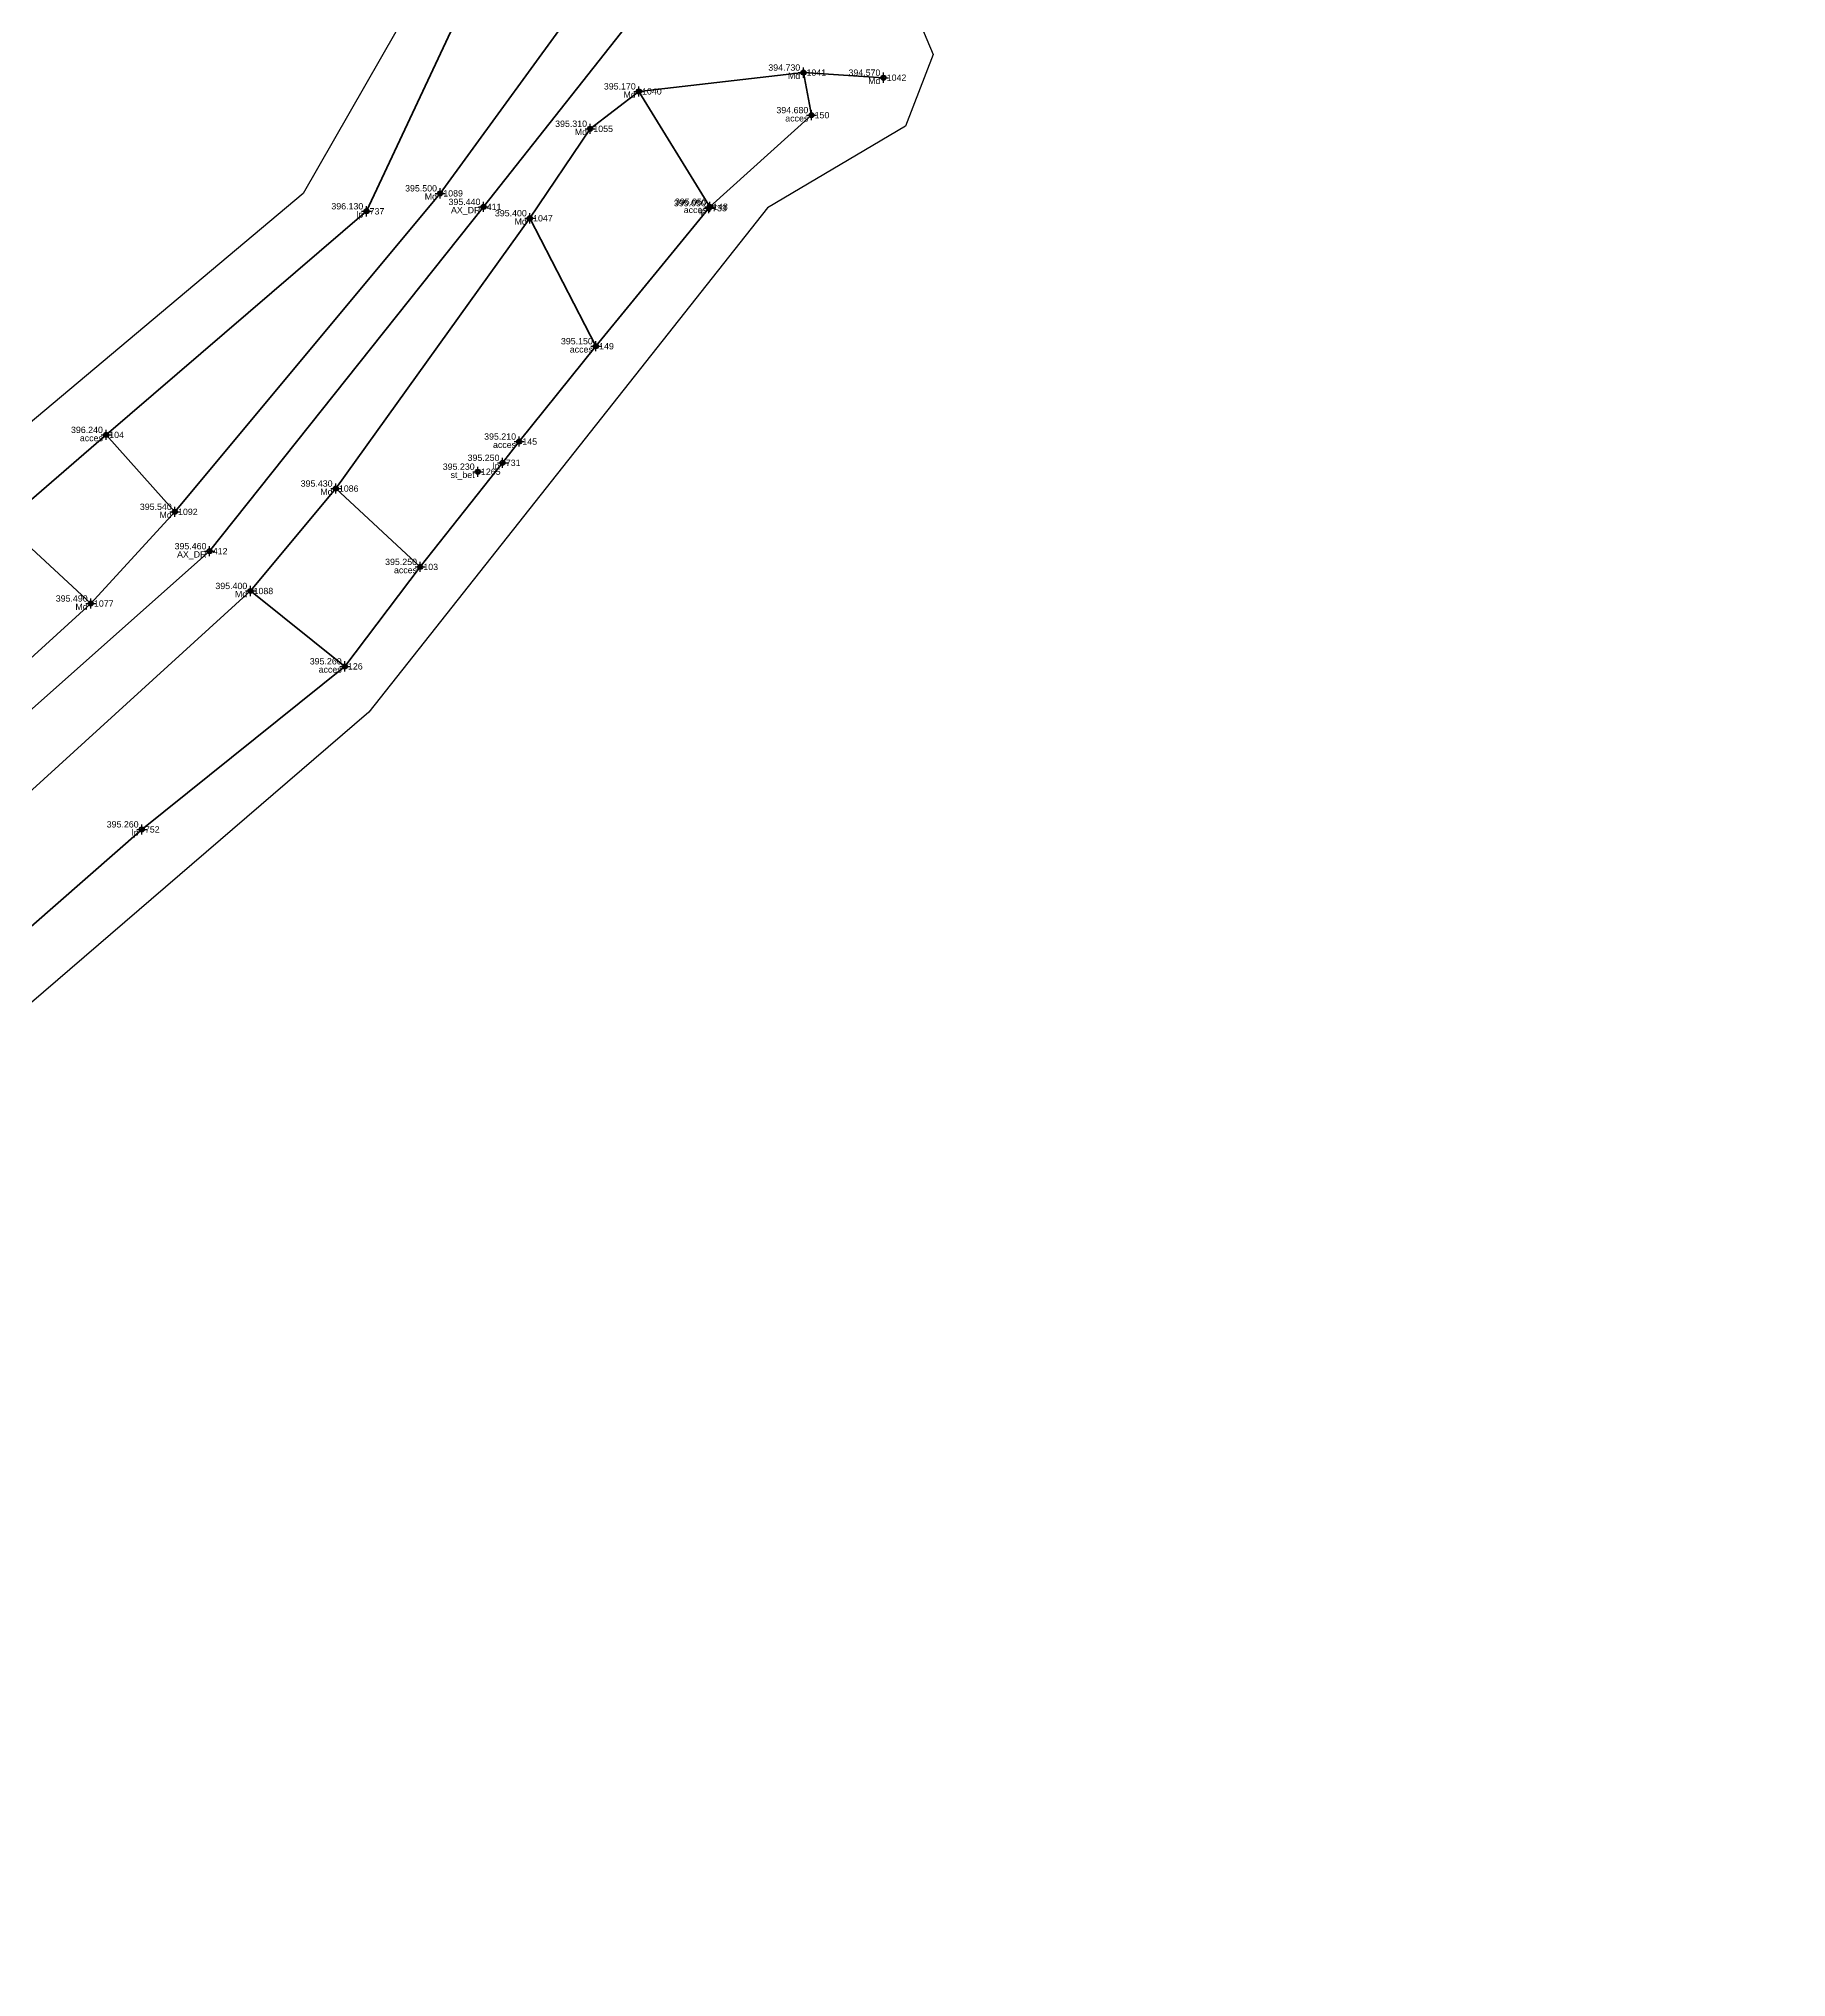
# Model space of a CAD drawing. Extents: x 396921 to 401273, y 555385 to 556691.
# Drawn here: x 400940.1 to 401009.3, y 555516.3 to 555593.1 of the extents above; entities that cross this region are included whole.
import ezdxf
from ezdxf.enums import TextEntityAlignment as Align

# ---------------------------------------------------------------- set-up
doc = ezdxf.new("R2010")
doc.units = 0
doc.header["$PDMODE"] = 34
doc.header["$PDSIZE"] = 0.2
for name, color, linetype in [('Boundary', 30, 'Continuous'), ('TOPO_CERC', 1, 'Continuous'), ('TOPO_CODE', 7, 'Continuous'), ('TOPO_ELEVATION', 7, 'Continuous'), ('TOPO_POINT_ID', 7, 'Continuous'), ('TOPO_POINTS', 7, 'Continuous'), ('TOPO_SYMBOL', 1, 'Continuous')]:
    doc.layers.add(name, color=color, linetype=linetype)
doc.layers.add('RO-LINES-LIN', color=7, linetype='Continuous', lineweight=25)
doc.styles.get("Standard").update_dxf_attribs({"font": 'arial.ttf'})

# ---------------------------------------------------------------- blocks, each defined once
blk = doc.blocks.new('PUNCTOPO')
at = {"layer": 'TOPO_CERC'}
blk.add_circle((0, 0), 0.25, dxfattribs=at)
at = {"layer": 'TOPO_SYMBOL'}
blk.add_point((0, 0), dxfattribs=at)

msp = doc.modelspace()

# ---------------------------------------------------------------- linework, layer by layer
at = {"layer": 'Boundary'}
for points in [[(400914.139, 555918.105), (400906.84, 555905.254), (400912.723, 555893.057), (400924.923, 555886.414), (400948.808, 555861.635), (400966.696, 555839.61), (400988.509, 555807.328), (400999.853, 555778.651), (401007.816, 555755.408), (401009.294, 555747.397), (400987.444, 555710.636), (400981.654, 555699.793), (400974.272, 555671.989), (400967.31, 555636.754), (400954.879, 555594.443), (400950.6, 555586.957), (400923.284, 555564.028), (400916.223, 555556.649), (400872.547, 555519.805), (400845.339, 555491.107), (400810.831, 555455.028), (400778.653, 555432.442), (400779.421, 555422.723), (400782.27, 555419.966)], [(400983.029, 555647.346), (400975.315, 555609.942), (400972.818, 555598.913), (400975.524, 555592.463), (400974.439, 555589.628), (400968.97, 555586.39), (400953.19, 555566.429), (400923.644, 555541), (400872.811, 555495.822), (400859.992, 555484.048), (400826.486, 555451.431), (400827.212, 555443.302), (400843.528, 555444.315), (400853.168, 555442.859), (400861.853, 555439.447), (400871.434, 555429.587), (400878.335, 555419.27), (400880.66, 555408.189)]]:
    msp.add_lwpolyline(points, dxfattribs=at)
at = {"layer": 'RO-LINES-LIN', "lineweight": 100}
for points in [[(400978.289, 555656.588, 394.58), (400966.796, 555609.71, 395.51), (400964.692, 555595.257, 395.47), (400957.735, 555586.429, 395.44), (400946.892, 555572.798, 395.46), (400920.978, 555549.768, 395.08), (400885.633, 555520.003, 394.86), (400861.465, 555497.44, 394.85), (400842.753, 555480.554, 394.96), (400825.279, 555463.278, 395.21), (400797.127, 555435.392, 396.01), (400783.568, 555425.826, 395.91)], [(400974.971, 555651.324, 394.71), (400972.799, 555640.454, 395.01), (400971.468, 555634.628, 395.19), (400968.953, 555623.619, 395.29), (400967.426, 555618.738, 395.42), (400964.389, 555610.481, 395.54), (400962.939, 555605.7, 395.44), (400961.908, 555595.082, 395.34), (400956.016, 555586.966, 395.5), (400945.518, 555574.359, 395.54), (400942.19, 555570.728, 395.49), (400933.355, 555562.677, 395.49), (400929.131, 555559.026, 395.33), (400919.277, 555551.586, 395.07), (400884.175, 555521.457, 394.83), (400860.256, 555499.032, 394.84), (400841.634, 555481.811, 395.02), (400824.286, 555464.475, 395.2), (400807.624, 555447.269, 396.01)], [(400942.793, 555577.403, 396.24), (400953.098, 555586.255, 396.13), (400957.045, 555594.678, 395.87), (400960.879, 555606.411, 395.8)], [(400826.136, 555461.882, 395.22), (400843.967, 555479.55, 394.94), (400862.475, 555496.081, 394.82), (400864.294, 555497.785, 394.81), (400866.396, 555499.759, 394.8), (400886.716, 555518.471, 394.79), (400891.552, 555522.691, 394.74), (400895.837, 555526.398, 394.74), (400904.434, 555533.705, 394.74), (400908.447, 555537.172, 394.81), (400918.924, 555545.377, 394.96), (400922.376, 555548.035, 395.03), (400925.378, 555550.897, 395.12), (400931.683, 555555.907, 395.33), (400948.507, 555571.224, 395.4), (400951.884, 555575.278, 395.43), (400959.571, 555585.979, 395.4), (400961.955, 555589.523, 395.31), (400963.883, 555591.002, 395.17), (400970.393, 555591.746, 394.73), (400973.566, 555591.545, 394.57)], [(400963.883, 555591.002, 395.17), (400966.695, 555586.436, 395.05), (400970.713, 555590.062, 394.68), (400970.393, 555591.746, 394.73), (400963.883, 555591.002, 395.17)], [(400962.184, 555580.913, 395.15), (400966.656, 555586.38, 395.05)], [(400959.145, 555577.138, 395.21), (400962.184, 555580.913, 395.15), (400959.571, 555585.979, 395.4)], [(400942.19, 555570.728, 395.49), (400938.754, 555573.904, 396.2), (400942.793, 555577.403, 396.24), (400945.518, 555574.359, 395.54), (400942.19, 555570.728, 395.49)], [(400955.226, 555572.177, 395.25), (400958.49, 555576.299, 395.25), (400959.145, 555577.138, 395.21)], [(400952.243, 555568.241, 395.26), (400948.507, 555571.224, 395.4), (400951.884, 555575.278, 395.43), (400955.226, 555572.177, 395.25), (400952.243, 555568.241, 395.26)], [(400934.366, 555553.167, 395.47), (400944.206, 555561.786, 395.26), (400952.243, 555568.241, 395.26)]]:
    msp.add_polyline3d(points, dxfattribs=at)

# ---------------------------------------------------------------- block references
at = {"layer": 'TOPO_POINTS'}
ref = msp.add_blockref('PUNCTOPO', (400970.393, 555591.746, 394.73), dxfattribs=dict(at, xscale=0.25, yscale=0.25, zscale=0.25))
ref.add_attrib('POINT', '1041', dxfattribs={"layer": 'TOPO_POINT_ID', "height": 0.25}).set_placement((400970.518, 555591.746, 394.73), align=Align.MIDDLE_LEFT)
ref.add_attrib('ELEVATION', '394.730', dxfattribs={"layer": 'TOPO_ELEVATION', "height": 0.25}).set_placement((400970.268, 555591.746, 394.73), align=Align.BOTTOM_RIGHT)
ref.add_attrib('CODE', 'Md', dxfattribs={"layer": 'TOPO_CODE', "height": 0.25}).set_placement((400970.268, 555591.746, 394.73), align=Align.TOP_RIGHT)
ref = msp.add_blockref('PUNCTOPO', (400973.566, 555591.545, 394.57), dxfattribs=dict(at, xscale=0.25, yscale=0.25, zscale=0.25))
ref.add_attrib('POINT', '1042', dxfattribs={"layer": 'TOPO_POINT_ID', "height": 0.25}).set_placement((400973.691, 555591.545, 394.57), align=Align.MIDDLE_LEFT)
ref.add_attrib('ELEVATION', '394.570', dxfattribs={"layer": 'TOPO_ELEVATION', "height": 0.25}).set_placement((400973.441, 555591.545, 394.57), align=Align.BOTTOM_RIGHT)
ref.add_attrib('CODE', 'Md', dxfattribs={"layer": 'TOPO_CODE', "height": 0.25}).set_placement((400973.441, 555591.545, 394.57), align=Align.TOP_RIGHT)
ref = msp.add_blockref('PUNCTOPO', (400963.883, 555591.002, 395.17), dxfattribs=dict(at, xscale=0.25, yscale=0.25, zscale=0.25))
ref.add_attrib('POINT', '1040', dxfattribs={"layer": 'TOPO_POINT_ID', "height": 0.25}).set_placement((400964.008, 555591.002, 395.17), align=Align.MIDDLE_LEFT)
ref.add_attrib('ELEVATION', '395.170', dxfattribs={"layer": 'TOPO_ELEVATION', "height": 0.25}).set_placement((400963.758, 555591.002, 395.17), align=Align.BOTTOM_RIGHT)
ref.add_attrib('CODE', 'Md', dxfattribs={"layer": 'TOPO_CODE', "height": 0.25}).set_placement((400963.758, 555591.002, 395.17), align=Align.TOP_RIGHT)
ref = msp.add_blockref('PUNCTOPO', (400970.713, 555590.062, 394.68), dxfattribs=dict(at, xscale=0.25, yscale=0.25, zscale=0.25))
ref.add_attrib('POINT', '150', dxfattribs={"layer": 'TOPO_POINT_ID', "height": 0.25}).set_placement((400970.838, 555590.062, 394.68), align=Align.MIDDLE_LEFT)
ref.add_attrib('ELEVATION', '394.680', dxfattribs={"layer": 'TOPO_ELEVATION', "height": 0.25}).set_placement((400970.588, 555590.062, 394.68), align=Align.BOTTOM_RIGHT)
ref.add_attrib('CODE', 'acces', dxfattribs={"layer": 'TOPO_CODE', "height": 0.25}).set_placement((400970.588, 555590.062, 394.68), align=Align.TOP_RIGHT)
ref = msp.add_blockref('PUNCTOPO', (400961.955, 555589.523, 395.31), dxfattribs=dict(at, xscale=0.25, yscale=0.25, zscale=0.25))
ref.add_attrib('POINT', '1055', dxfattribs={"layer": 'TOPO_POINT_ID', "height": 0.25}).set_placement((400962.08, 555589.523, 395.31), align=Align.MIDDLE_LEFT)
ref.add_attrib('ELEVATION', '395.310', dxfattribs={"layer": 'TOPO_ELEVATION', "height": 0.25}).set_placement((400961.83, 555589.523, 395.31), align=Align.BOTTOM_RIGHT)
ref.add_attrib('CODE', 'Md', dxfattribs={"layer": 'TOPO_CODE', "height": 0.25}).set_placement((400961.83, 555589.523, 395.31), align=Align.TOP_RIGHT)
ref = msp.add_blockref('PUNCTOPO', (400956.016, 555586.966, 395.5), dxfattribs=dict(at, xscale=0.25, yscale=0.25, zscale=0.25))
ref.add_attrib('POINT', '1089', dxfattribs={"layer": 'TOPO_POINT_ID', "height": 0.25}).set_placement((400956.141, 555586.966, 395.5), align=Align.MIDDLE_LEFT)
ref.add_attrib('ELEVATION', '395.500', dxfattribs={"layer": 'TOPO_ELEVATION', "height": 0.25}).set_placement((400955.891, 555586.966, 395.5), align=Align.BOTTOM_RIGHT)
ref.add_attrib('CODE', 'Md', dxfattribs={"layer": 'TOPO_CODE', "height": 0.25}).set_placement((400955.891, 555586.966, 395.5), align=Align.TOP_RIGHT)
ref = msp.add_blockref('PUNCTOPO', (400953.098, 555586.255, 396.13), dxfattribs=dict(at, xscale=0.25, yscale=0.25, zscale=0.25))
ref.add_attrib('POINT', '737', dxfattribs={"layer": 'TOPO_POINT_ID', "height": 0.25}).set_placement((400953.223, 555586.255, 396.13), align=Align.MIDDLE_LEFT)
ref.add_attrib('ELEVATION', '396.130', dxfattribs={"layer": 'TOPO_ELEVATION', "height": 0.25}).set_placement((400952.973, 555586.255, 396.13), align=Align.BOTTOM_RIGHT)
ref.add_attrib('CODE', 'lp', dxfattribs={"layer": 'TOPO_CODE', "height": 0.25}).set_placement((400952.973, 555586.255, 396.13), align=Align.TOP_RIGHT)
ref = msp.add_blockref('PUNCTOPO', (400957.735, 555586.429, 395.44), dxfattribs=dict(at, xscale=0.25, yscale=0.25, zscale=0.25))
ref.add_attrib('POINT', '411', dxfattribs={"layer": 'TOPO_POINT_ID', "height": 0.25}).set_placement((400957.86, 555586.429, 395.44), align=Align.MIDDLE_LEFT)
ref.add_attrib('ELEVATION', '395.440', dxfattribs={"layer": 'TOPO_ELEVATION', "height": 0.25}).set_placement((400957.61, 555586.429, 395.44), align=Align.BOTTOM_RIGHT)
ref.add_attrib('CODE', 'AX_DR', dxfattribs={"layer": 'TOPO_CODE', "height": 0.25}).set_placement((400957.61, 555586.429, 395.44), align=Align.TOP_RIGHT)
ref = msp.add_blockref('PUNCTOPO', (400959.571, 555585.979, 395.4), dxfattribs=dict(at, xscale=0.25, yscale=0.25, zscale=0.25))
ref.add_attrib('POINT', '1047', dxfattribs={"layer": 'TOPO_POINT_ID', "height": 0.25}).set_placement((400959.696, 555585.979, 395.4), align=Align.MIDDLE_LEFT)
ref.add_attrib('ELEVATION', '395.400', dxfattribs={"layer": 'TOPO_ELEVATION', "height": 0.25}).set_placement((400959.446, 555585.979, 395.4), align=Align.BOTTOM_RIGHT)
ref.add_attrib('CODE', 'Md', dxfattribs={"layer": 'TOPO_CODE', "height": 0.25}).set_placement((400959.446, 555585.979, 395.4), align=Align.TOP_RIGHT)
ref = msp.add_blockref('PUNCTOPO', (400966.656, 555586.38, 395.05), dxfattribs=dict(at, xscale=0.25, yscale=0.25, zscale=0.25))
ref.add_attrib('POINT', '733', dxfattribs={"layer": 'TOPO_POINT_ID', "height": 0.25}).set_placement((400966.781, 555586.38, 395.05), align=Align.MIDDLE_LEFT)
ref.add_attrib('ELEVATION', '395.050', dxfattribs={"layer": 'TOPO_ELEVATION', "height": 0.25}).set_placement((400966.531, 555586.38, 395.05), align=Align.BOTTOM_RIGHT)
ref.add_attrib('CODE', 'lp', dxfattribs={"layer": 'TOPO_CODE', "height": 0.25}).set_placement((400966.531, 555586.38, 395.05), align=Align.TOP_RIGHT)
ref = msp.add_blockref('PUNCTOPO', (400966.695, 555586.436, 395.05), dxfattribs=dict(at, xscale=0.25, yscale=0.25, zscale=0.25))
ref.add_attrib('POINT', '148', dxfattribs={"layer": 'TOPO_POINT_ID', "height": 0.25}).set_placement((400966.82, 555586.436, 395.05), align=Align.MIDDLE_LEFT)
ref.add_attrib('ELEVATION', '395.050', dxfattribs={"layer": 'TOPO_ELEVATION', "height": 0.25}).set_placement((400966.57, 555586.436, 395.05), align=Align.BOTTOM_RIGHT)
ref.add_attrib('CODE', 'acces', dxfattribs={"layer": 'TOPO_CODE', "height": 0.25}).set_placement((400966.57, 555586.436, 395.05), align=Align.TOP_RIGHT)
ref = msp.add_blockref('PUNCTOPO', (400962.184, 555580.913, 395.15), dxfattribs=dict(at, xscale=0.25, yscale=0.25, zscale=0.25))
ref.add_attrib('POINT', '149', dxfattribs={"layer": 'TOPO_POINT_ID', "height": 0.25}).set_placement((400962.309, 555580.913, 395.15), align=Align.MIDDLE_LEFT)
ref.add_attrib('ELEVATION', '395.150', dxfattribs={"layer": 'TOPO_ELEVATION', "height": 0.25}).set_placement((400962.059, 555580.913, 395.15), align=Align.BOTTOM_RIGHT)
ref.add_attrib('CODE', 'acces', dxfattribs={"layer": 'TOPO_CODE', "height": 0.25}).set_placement((400962.059, 555580.913, 395.15), align=Align.TOP_RIGHT)
ref = msp.add_blockref('PUNCTOPO', (400942.793, 555577.403, 396.24), dxfattribs=dict(at, xscale=0.25, yscale=0.25, zscale=0.25))
ref.add_attrib('POINT', '104', dxfattribs={"layer": 'TOPO_POINT_ID', "height": 0.25}).set_placement((400942.918, 555577.403, 396.24), align=Align.MIDDLE_LEFT)
ref.add_attrib('ELEVATION', '396.240', dxfattribs={"layer": 'TOPO_ELEVATION', "height": 0.25}).set_placement((400942.668, 555577.403, 396.24), align=Align.BOTTOM_RIGHT)
ref.add_attrib('CODE', 'acces', dxfattribs={"layer": 'TOPO_CODE', "height": 0.25}).set_placement((400942.668, 555577.403, 396.24), align=Align.TOP_RIGHT)
ref = msp.add_blockref('PUNCTOPO', (400959.145, 555577.138, 395.21), dxfattribs=dict(at, xscale=0.25, yscale=0.25, zscale=0.25))
ref.add_attrib('POINT', '145', dxfattribs={"layer": 'TOPO_POINT_ID', "height": 0.25}).set_placement((400959.27, 555577.138, 395.21), align=Align.MIDDLE_LEFT)
ref.add_attrib('ELEVATION', '395.210', dxfattribs={"layer": 'TOPO_ELEVATION', "height": 0.25}).set_placement((400959.02, 555577.138, 395.21), align=Align.BOTTOM_RIGHT)
ref.add_attrib('CODE', 'acces', dxfattribs={"layer": 'TOPO_CODE', "height": 0.25}).set_placement((400959.02, 555577.138, 395.21), align=Align.TOP_RIGHT)
ref = msp.add_blockref('PUNCTOPO', (400957.507, 555575.946, 395.23), dxfattribs=dict(at, xscale=0.25, yscale=0.25, zscale=0.25))
ref.add_attrib('POINT', '1265', dxfattribs={"layer": 'TOPO_POINT_ID', "height": 0.25}).set_placement((400957.632, 555575.946, 395.23), align=Align.MIDDLE_LEFT)
ref.add_attrib('ELEVATION', '395.230', dxfattribs={"layer": 'TOPO_ELEVATION', "height": 0.25}).set_placement((400957.382, 555575.946, 395.23), align=Align.BOTTOM_RIGHT)
ref.add_attrib('CODE', 'st_bet', dxfattribs={"layer": 'TOPO_CODE', "height": 0.25}).set_placement((400957.382, 555575.946, 395.23), align=Align.TOP_RIGHT)
ref = msp.add_blockref('PUNCTOPO', (400958.49, 555576.299, 395.25), dxfattribs=dict(at, xscale=0.25, yscale=0.25, zscale=0.25))
ref.add_attrib('POINT', '731', dxfattribs={"layer": 'TOPO_POINT_ID', "height": 0.25}).set_placement((400958.615, 555576.299, 395.25), align=Align.MIDDLE_LEFT)
ref.add_attrib('ELEVATION', '395.250', dxfattribs={"layer": 'TOPO_ELEVATION', "height": 0.25}).set_placement((400958.365, 555576.299, 395.25), align=Align.BOTTOM_RIGHT)
ref.add_attrib('CODE', 'lp', dxfattribs={"layer": 'TOPO_CODE', "height": 0.25}).set_placement((400958.365, 555576.299, 395.25), align=Align.TOP_RIGHT)
ref = msp.add_blockref('PUNCTOPO', (400951.884, 555575.278, 395.43), dxfattribs=dict(at, xscale=0.25, yscale=0.25, zscale=0.25))
ref.add_attrib('POINT', '1086', dxfattribs={"layer": 'TOPO_POINT_ID', "height": 0.25}).set_placement((400952.009, 555575.278, 395.43), align=Align.MIDDLE_LEFT)
ref.add_attrib('ELEVATION', '395.430', dxfattribs={"layer": 'TOPO_ELEVATION', "height": 0.25}).set_placement((400951.759, 555575.278, 395.43), align=Align.BOTTOM_RIGHT)
ref.add_attrib('CODE', 'Md', dxfattribs={"layer": 'TOPO_CODE', "height": 0.25}).set_placement((400951.759, 555575.278, 395.43), align=Align.TOP_RIGHT)
ref = msp.add_blockref('PUNCTOPO', (400945.518, 555574.359, 395.54), dxfattribs=dict(at, xscale=0.25, yscale=0.25, zscale=0.25))
ref.add_attrib('POINT', '1092', dxfattribs={"layer": 'TOPO_POINT_ID', "height": 0.25}).set_placement((400945.643, 555574.359, 395.54), align=Align.MIDDLE_LEFT)
ref.add_attrib('ELEVATION', '395.540', dxfattribs={"layer": 'TOPO_ELEVATION', "height": 0.25}).set_placement((400945.393, 555574.359, 395.54), align=Align.BOTTOM_RIGHT)
ref.add_attrib('CODE', 'Md', dxfattribs={"layer": 'TOPO_CODE', "height": 0.25}).set_placement((400945.393, 555574.359, 395.54), align=Align.TOP_RIGHT)
ref = msp.add_blockref('PUNCTOPO', (400946.892, 555572.798, 395.46), dxfattribs=dict(at, xscale=0.25, yscale=0.25, zscale=0.25))
ref.add_attrib('POINT', '412', dxfattribs={"layer": 'TOPO_POINT_ID', "height": 0.25}).set_placement((400947.017, 555572.798, 395.46), align=Align.MIDDLE_LEFT)
ref.add_attrib('ELEVATION', '395.460', dxfattribs={"layer": 'TOPO_ELEVATION', "height": 0.25}).set_placement((400946.767, 555572.798, 395.46), align=Align.BOTTOM_RIGHT)
ref.add_attrib('CODE', 'AX_DR', dxfattribs={"layer": 'TOPO_CODE', "height": 0.25}).set_placement((400946.767, 555572.798, 395.46), align=Align.TOP_RIGHT)
ref = msp.add_blockref('PUNCTOPO', (400955.226, 555572.177, 395.25), dxfattribs=dict(at, xscale=0.25, yscale=0.25, zscale=0.25))
ref.add_attrib('POINT', '103', dxfattribs={"layer": 'TOPO_POINT_ID', "height": 0.25}).set_placement((400955.351, 555572.177, 395.25), align=Align.MIDDLE_LEFT)
ref.add_attrib('ELEVATION', '395.250', dxfattribs={"layer": 'TOPO_ELEVATION', "height": 0.25}).set_placement((400955.101, 555572.177, 395.25), align=Align.BOTTOM_RIGHT)
ref.add_attrib('CODE', 'acces', dxfattribs={"layer": 'TOPO_CODE', "height": 0.25}).set_placement((400955.101, 555572.177, 395.25), align=Align.TOP_RIGHT)
ref = msp.add_blockref('PUNCTOPO', (400942.19, 555570.728, 395.49), dxfattribs=dict(at, xscale=0.25, yscale=0.25, zscale=0.25))
ref.add_attrib('POINT', '1077', dxfattribs={"layer": 'TOPO_POINT_ID', "height": 0.25}).set_placement((400942.315, 555570.728, 395.49), align=Align.MIDDLE_LEFT)
ref.add_attrib('ELEVATION', '395.490', dxfattribs={"layer": 'TOPO_ELEVATION', "height": 0.25}).set_placement((400942.065, 555570.728, 395.49), align=Align.BOTTOM_RIGHT)
ref.add_attrib('CODE', 'Md', dxfattribs={"layer": 'TOPO_CODE', "height": 0.25}).set_placement((400942.065, 555570.728, 395.49), align=Align.TOP_RIGHT)
ref = msp.add_blockref('PUNCTOPO', (400948.507, 555571.224, 395.4), dxfattribs=dict(at, xscale=0.25, yscale=0.25, zscale=0.25))
ref.add_attrib('POINT', '1088', dxfattribs={"layer": 'TOPO_POINT_ID', "height": 0.25}).set_placement((400948.632, 555571.224, 395.4), align=Align.MIDDLE_LEFT)
ref.add_attrib('ELEVATION', '395.400', dxfattribs={"layer": 'TOPO_ELEVATION', "height": 0.25}).set_placement((400948.382, 555571.224, 395.4), align=Align.BOTTOM_RIGHT)
ref.add_attrib('CODE', 'Md', dxfattribs={"layer": 'TOPO_CODE', "height": 0.25}).set_placement((400948.382, 555571.224, 395.4), align=Align.TOP_RIGHT)
ref = msp.add_blockref('PUNCTOPO', (400952.243, 555568.241, 395.26), dxfattribs=dict(at, xscale=0.25, yscale=0.25, zscale=0.25))
ref.add_attrib('POINT', '126', dxfattribs={"layer": 'TOPO_POINT_ID', "height": 0.25}).set_placement((400952.368, 555568.241, 395.26), align=Align.MIDDLE_LEFT)
ref.add_attrib('ELEVATION', '395.260', dxfattribs={"layer": 'TOPO_ELEVATION', "height": 0.25}).set_placement((400952.118, 555568.241, 395.26), align=Align.BOTTOM_RIGHT)
ref.add_attrib('CODE', 'acces', dxfattribs={"layer": 'TOPO_CODE', "height": 0.25}).set_placement((400952.118, 555568.241, 395.26), align=Align.TOP_RIGHT)
ref = msp.add_blockref('PUNCTOPO', (400944.206, 555561.786, 395.26), dxfattribs=dict(at, xscale=0.25, yscale=0.25, zscale=0.25))
ref.add_attrib('POINT', '752', dxfattribs={"layer": 'TOPO_POINT_ID', "height": 0.25}).set_placement((400944.331, 555561.786, 395.26), align=Align.MIDDLE_LEFT)
ref.add_attrib('ELEVATION', '395.260', dxfattribs={"layer": 'TOPO_ELEVATION', "height": 0.25}).set_placement((400944.081, 555561.786, 395.26), align=Align.BOTTOM_RIGHT)
ref.add_attrib('CODE', 'lp', dxfattribs={"layer": 'TOPO_CODE', "height": 0.25}).set_placement((400944.081, 555561.786, 395.26), align=Align.TOP_RIGHT)

doc.saveas('drawing.dxf')
